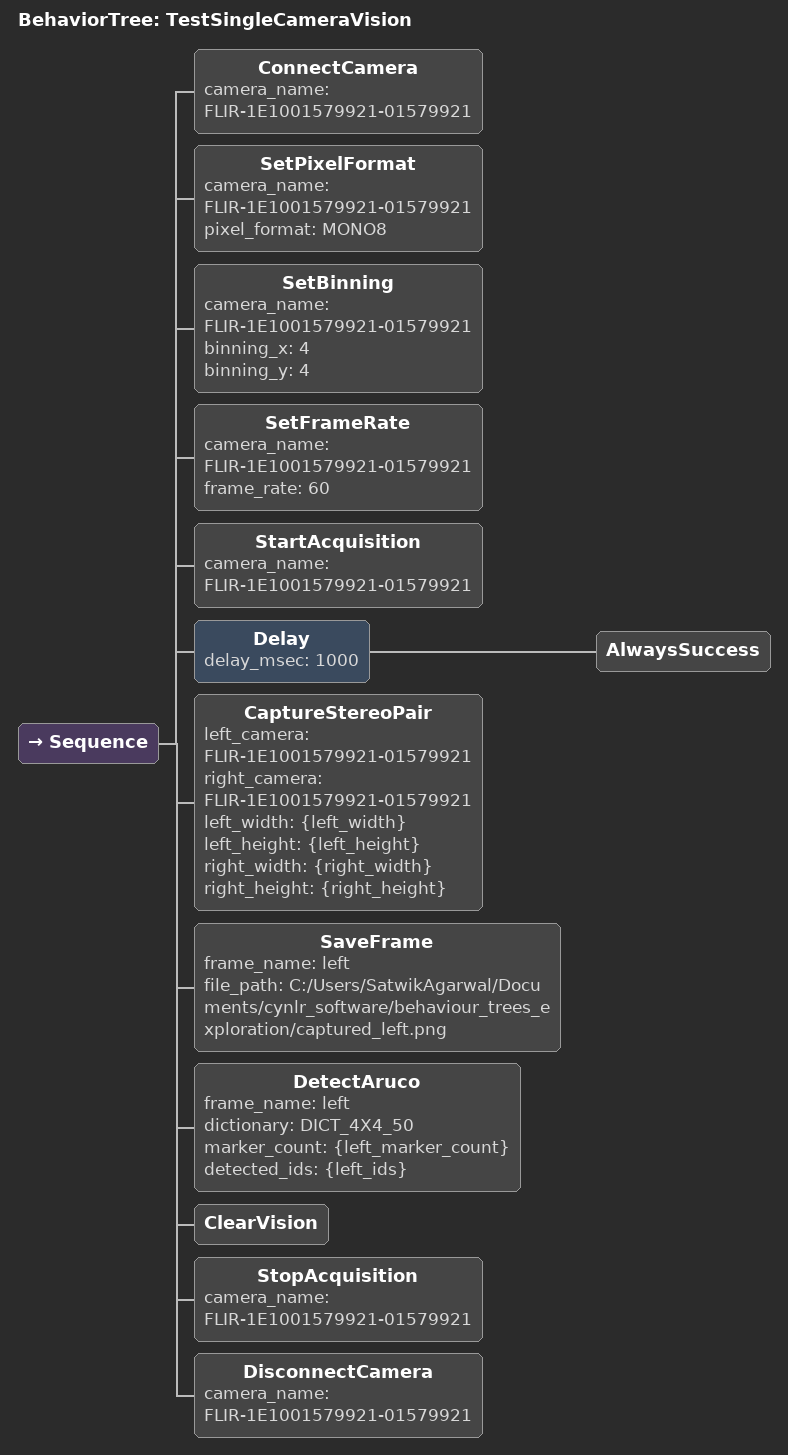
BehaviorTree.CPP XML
<?xml version="1.0" encoding="UTF-8"?>
<root BTCPP_format="4">

  <!--
    Single-camera ArUco detection test.
    Connect, configure, capture, detect ArUco, save annotated frame, cleanup.
  -->

  <BehaviorTree ID="TestSingleCameraVision">
    <Sequence>

      <!-- Connect and configure camera (matching working test_camera.cpp) -->
      <ConnectCamera camera_name="FLIR-1E1001579921-01579921"/>
      <SetPixelFormat camera_name="FLIR-1E1001579921-01579921" pixel_format="MONO8"/>
      <SetBinning     camera_name="FLIR-1E1001579921-01579921" binning_x="4" binning_y="4"/>
      <SetFrameRate   camera_name="FLIR-1E1001579921-01579921" frame_rate="60"/>
      <StartAcquisition camera_name="FLIR-1E1001579921-01579921"/>

      <!-- Wait for camera buffer to fill -->
      <Delay delay_msec="1000">
        <AlwaysSuccess/>
      </Delay>

      <!-- Capture frame into VisionManager as "left" -->
      <CaptureStereoPair left_camera="FLIR-1E1001579921-01579921"
                         right_camera="FLIR-1E1001579921-01579921"
                         left_width="{left_width}" left_height="{left_height}"
                         right_width="{right_width}" right_height="{right_height}"/>

      <!-- Save raw captured frame -->
      <SaveFrame frame_name="left"
                 file_path="C:/Users/SatwikAgarwal/Documents/cynlr_software/behaviour_trees_exploration/captured_left.png"/>

      <!-- Detect ArUco markers in the frame -->
      <DetectAruco frame_name="left" dictionary="DICT_4X4_50"
                   marker_count="{left_marker_count}"
                   detected_ids="{left_ids}"/>

      <!-- Cleanup -->
      <ClearVision/>
      <StopAcquisition camera_name="FLIR-1E1001579921-01579921"/>
      <DisconnectCamera camera_name="FLIR-1E1001579921-01579921"/>

    </Sequence>
  </BehaviorTree>

</root>
